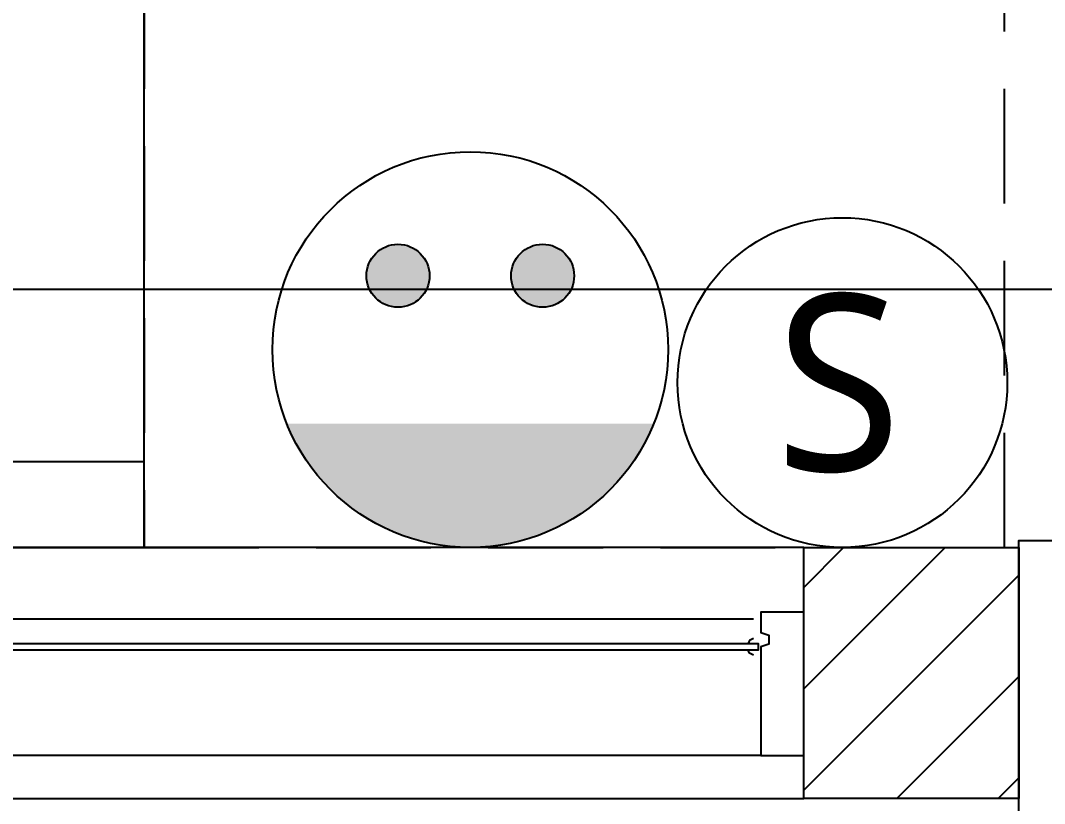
# Model space of a CAD drawing. Header units: inches. Extents: x 3778 to 56227, y -16914 to 35091.
# Drawn here: x 47230 to 47944, y -11608 to -11061 of the extents above; entities that cross this region are included whole.
import ezdxf

# ---------------------------------------------------------------- set-up
doc = ezdxf.new("R2010")
doc.units = ezdxf.units.IN
doc.header["$LTSCALE"] = 100
doc.header["$MEASUREMENT"] = 0
doc.linetypes.add('DH-HID2', pattern=[1.2, 0.8, -0.4])
for name, color, linetype in [('03-WAL NEW', 3, 'Continuous'), ('04-WIN', 4, 'Continuous'), ('CO-DO-FR', 7, 'Continuous'), ('FU-FURM', 251, 'DH-HID2'), ('HAT', 8, 'Continuous'), ('RC-LIGHT', 7, 'Continuous'), ('설비', 140, 'Continuous')]:
    doc.layers.add(name, color=color, linetype=linetype)
doc.styles.add('코레일둥고', font='Korail_Round_Gothic_Medium.ttf')

# ---------------------------------------------------------------- blocks, each defined once
blk = doc.blocks.new('cjscjdeh')
at = {"layer": 'HAT'}
h = blk.add_hatch(dxfattribs=at)
h.set_pattern_fill('_USER', color=256, scale=50, angle=45, pattern_type=0)
h.set_pattern_definition([(45, (-1723.9, -994.563), (-35.355339, 35.355339), [])])
h.paths.add_polyline_path([(155619.52, 69414.88), (155769.52, 69414.88), (155769.52, 69239.88), (155619.52, 69239.88)])
h.paths.add_polyline_path([(153519.52, 69414.88), (153354.52, 69414.88), (153354.52, 69239.88), (153519.52, 69239.88)])
at = {"color": 8}
for p, q in [((155159.52, 69414.88), (155159.52, 71514.88)), ((153159.52, 69474.91), (155159.52, 69474.91)), ((153159.52, 69414.88), (155159.52, 69414.88))]:
    blk.add_line(p, q, dxfattribs=at)
at = {"layer": '03-WAL NEW'}
blk.add_lwpolyline([(155619.52, 69414.88), (155769.52, 69414.88), (155769.52, 69239.88), (155619.52, 69239.88)], close=True, dxfattribs=at)
at = {"layer": '04-WIN'}
for p, q in [((155584.52, 69364.88), (153544.52, 69364.88)), ((155589.52, 69269.88), (153549.52, 69269.88))]:
    blk.add_line(p, q, dxfattribs=at)
blk.add_lwpolyline([(153519.52, 69239.88), (155619.52, 69239.88), (155619.52, 69414.88), (153519.52, 69414.88)], close=True, dxfattribs=at)
for points in [[(155619.52, 69360.88), (155619.52, 69369.88), (155589.52, 69369.88), (155589.52, 69355.62), (155595.06, 69353.85), (155595.06, 69347.4), (155589.52, 69345.62), (155589.52, 69269.88), (155619.52, 69269.88), (155619.52, 69278.88)], [(155584.52, 69351.42), (155581.77, 69350.03), (155581.24, 69349.05), (155580.7, 69347.62)], [(153541.04, 69343.62), (155588, 69343.62), (155588, 69347.62), (153541.04, 69347.62), (153541.04, 69343.62), (153541.04, 69347.62)], [(155584.52, 69339.83), (155581.77, 69341.21), (155581.24, 69342.2), (155580.7, 69343.62)]]:
    blk.add_lwpolyline(points, dxfattribs=at)
at = {"layer": 'CO-DO-FR'}
blk.add_lwpolyline([(155769.52, 69219.88), (155769.52, 69419.88), (155799.52, 69419.88), (155799.52, 69379.88), (155809.52, 69379.88), (155809.52, 69259.88), (155799.52, 69259.88), (155799.52, 69219.88), (155769.52, 69219.88)], close=True, dxfattribs=at)
at = {"layer": 'FU-FURM', "color": 8}
for p, q in [((155159.52, 69814.88), (155159.52, 69414.88)), ((155759.52, 69414.88), (155759.52, 69814.88)), ((155159.52, 69414.88), (155759.52, 69414.88))]:
    blk.add_line(p, q, dxfattribs=at)
blk = doc.blocks.new('ZHSTPS')
at = {"layer": 'RC-LIGHT'}
h = blk.add_hatch(color=10, dxfattribs=at)
edge = h.paths.add_edge_path()
edge.add_arc((185728.72, 67741.84), 21.98, 0, 360)
h = blk.add_hatch(color=10, dxfattribs=at)
edge = h.paths.add_edge_path()
edge.add_arc((185829.6, 67741.84), 21.98, 0, 360)
h = blk.add_hatch(color=10, dxfattribs=at)
edge = h.paths.add_edge_path()
edge.add_line((185907.15, 67638.7), (185651.17, 67638.7))
edge.add_ellipse((185779.16, 67690.31), major_axis=(97.58, 97.58), ratio=1, start_angle=156.95778, end_angle=293.04222)
at = {"layer": 'RC-LIGHT', "color": 10}
for centre, radius in [((185779.16, 67690.31), 138), ((185728.72, 67741.84), 21.98), ((185829.6, 67741.84), 21.98)]:
    blk.add_circle(centre, radius, dxfattribs=at)
blk = doc.blocks.new('SW')
at = {"layer": '설비', "color": 140}
blk.add_circle((11533254.1, -14277699.4), 184, dxfattribs=at)
at = {"layer": '설비', "color": 140, "insert": (11533320, -14277600.8), "char_height": 197.143, "attachment_point": 3, "style": '코레일둥고'}
blk.add_mtext_dynamic_manual_height_columns('{\\fMalgun Gothic|b0|i0|c129|p50;S}', width=314.327, gutter_width=2.19, heights=[0], dxfattribs=at)

msp = doc.modelspace()

# ---------------------------------------------------------------- linework, layer by layer
at = {"layer": 'RC-LIGHT'}
msp.add_line((48941.55, -11248.95), (45316.55, -11248.95), dxfattribs=at)

# ---------------------------------------------------------------- block references
msp.add_blockref('cjscjdeh', (-107842.97, -80843.84))
at = {"layer": 'RC-LIGHT', "color": 10}
msp.add_blockref('ZHSTPS', (-138235.17, -78981.26), dxfattribs=at)
at = {"layer": '설비', "color": 140, "xscale": 0.625, "yscale": 0.625, "zscale": 0.625}
msp.add_blockref('SW', (-7160480.32, 8912248.19), dxfattribs=at)

doc.saveas('drawing.dxf')
